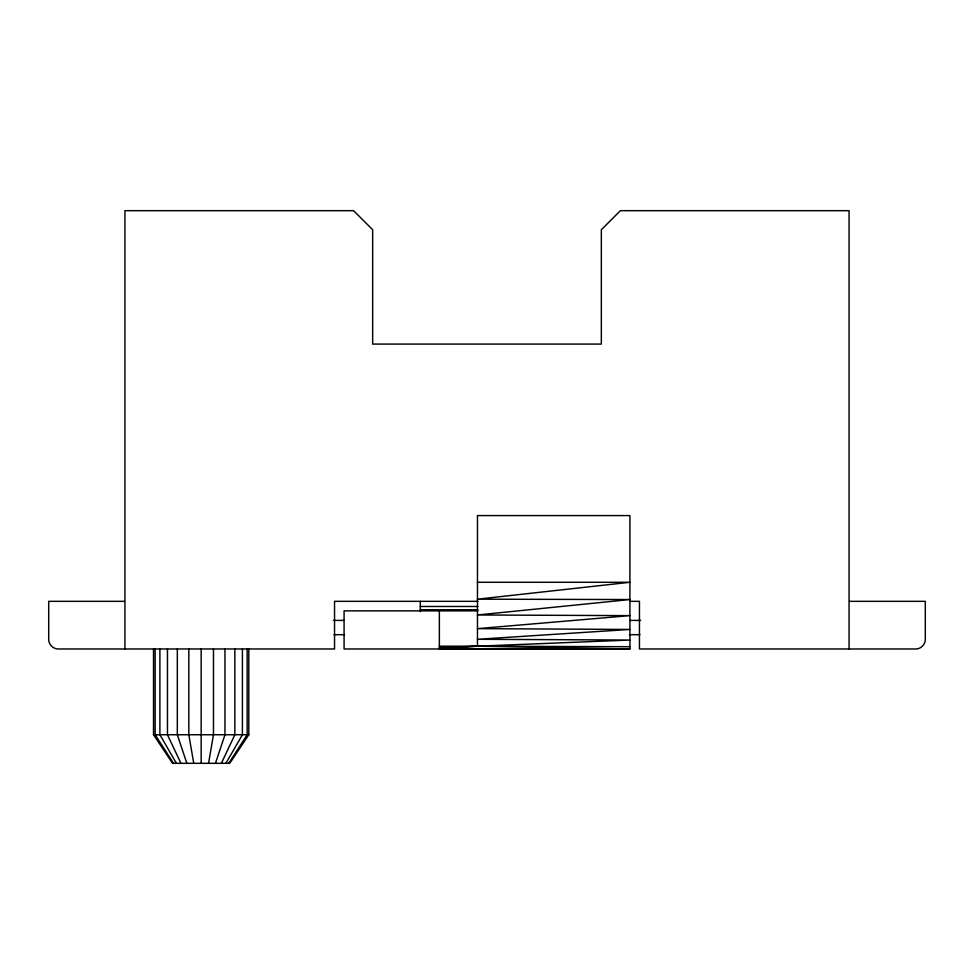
<?xml version="1.0" encoding="UTF-8"?>
<svg xmlns="http://www.w3.org/2000/svg" width="974" height="974" viewBox="0 0 974 974"><rect width="100%" height="100%" fill="white"/><g stroke="black" fill="none" stroke-linecap="round" stroke-linejoin="round"><path stroke-width="1.46" d="M208.546 763.324L213.476 734.737L213.476 648.976M215.449 763.324L224.97 734.737L224.97 648.976M221.366 763.324L234.844 734.737L234.844 648.976M225.907 763.324L242.416 734.737L242.416 648.976M228.768 763.324L247.165 734.737L247.165 648.976M248.796 648.976L248.796 734.737L229.742 763.324L172.568 763.324L153.515 734.737L153.515 648.976M629.922 646.712L477.467 646.2L439.359 648.672L629.922 648.976L629.922 515.587L477.467 515.587L477.467 646.2L629.922 648.976L344.078 648.976L344.078 610.868L477.905 610.868M439.359 647.734L629.922 640.04L477.467 639.285L629.922 629.447L477.467 628.644L629.922 615.629L477.467 614.984L629.922 599.546L477.467 599.18L629.922 582.282L477.467 582.282M124.489 601.335L48.7 601.335L48.7 639.455C48.663 644.557 53.132 649.013 58.233 648.976L334.545 648.976L334.545 601.335L477.905 601.335M630.348 601.335L639.455 601.335L639.455 648.976L915.767 648.976C920.868 649.013 925.337 644.557 925.3 639.455L925.3 601.335L849.511 601.335M420.305 606.485L477.905 606.485M420.305 609.748L477.905 609.748M333.339 620.401L343.919 620.401M630.081 620.401L640.661 620.401M334.045 634.683L344.577 634.683M629.423 634.683L639.955 634.683M439.359 646.2L477.467 646.2M153.515 734.737L248.796 734.737M173.542 763.324L155.134 734.737L155.134 648.976M176.404 763.324L159.894 734.737L159.894 648.976M180.945 763.324L167.467 734.737L167.467 648.976M186.862 763.324L177.329 734.737L177.329 648.976M193.753 763.324L188.822 734.737L188.822 648.976M849.072 648.976L849.072 210.676L620.401 210.676L601.335 229.742L601.335 344.078L372.665 344.078L372.665 229.742L353.599 210.676L124.928 210.676L124.928 648.976M439.359 610.868L439.359 648.976M420.305 601.335L420.305 611.599M201.155 648.976L201.155 763.324"/></g></svg>
